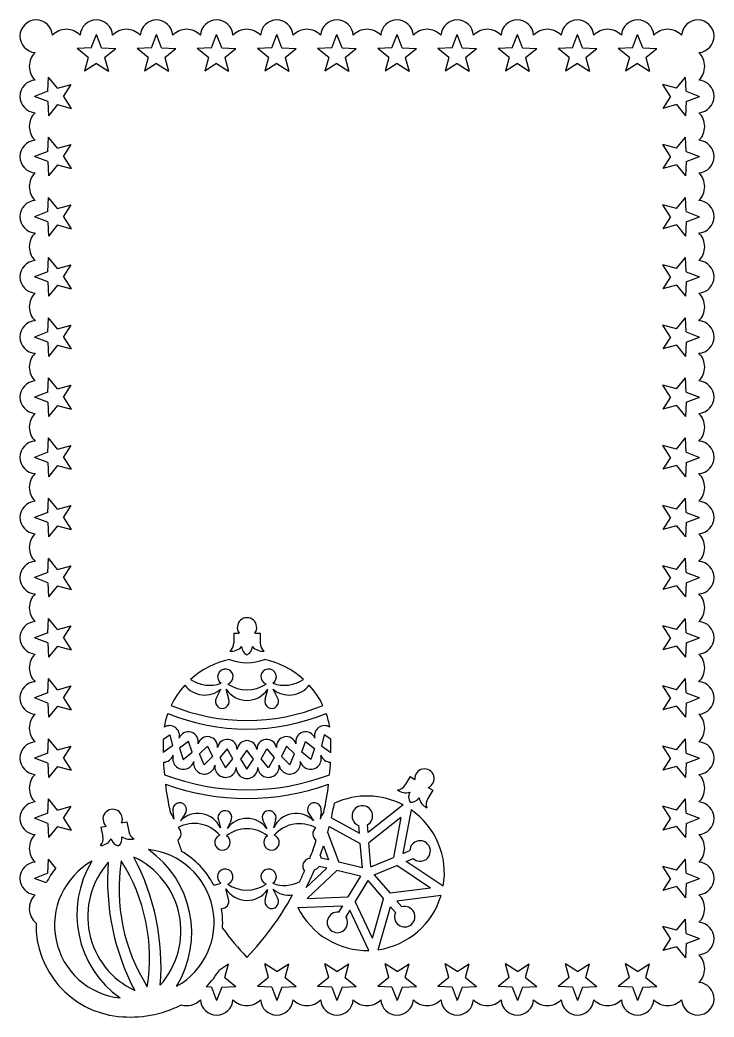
# Model space of a CAD drawing. Extents: x 360 to 782, y 324 to 556.
# Drawn here: x 620.5 to 782, y 323.5 to 555.6 of the extents above; entities that cross this region are included whole.
import ezdxf

# ---------------------------------------------------------------- set-up
doc = ezdxf.new("R2010")
doc.units = 0
doc.layers.get('0').update_dxf_attribs({"linetype": 'CONTINUOUS'})

msp = doc.modelspace()

# ---------------------------------------------------------------- linework, layer by layer
for p, q in [((637.065088, 549.134526), (638.250085, 552.237716)), ((639.435083, 549.134526), (638.250085, 552.237716)), ((651.065088, 549.134526), (652.250085, 552.237716)), ((653.435083, 549.134526), (652.250085, 552.237716)), ((665.065088, 549.134526), (666.250085, 552.237716)), ((667.435083, 549.134526), (666.250085, 552.237716)), ((679.065088, 549.134526), (680.250085, 552.237716)), ((681.435083, 549.134526), (680.250085, 552.237716)), ((693.065088, 549.134526), (694.250085, 552.237716)), ((695.435083, 549.134526), (694.250085, 552.237716)), ((707.065088, 549.134526), (708.250085, 552.237716)), ((709.435083, 549.134526), (708.250085, 552.237716)), ((721.065088, 549.134526), (722.250085, 552.237716)), ((723.435083, 549.134526), (722.250085, 552.237716)), ((735.065088, 549.134526), (736.250085, 552.237716)), ((737.435083, 549.134526), (736.250085, 552.237716)), ((749.065088, 549.134526), (750.250085, 552.237716)), ((751.435083, 549.134526), (750.250085, 552.237716)), ((763.065088, 549.134526), (764.250085, 552.237716)), ((765.435083, 549.134526), (764.250085, 552.237716)), ((637.065088, 549.134526), (633.747594, 548.966465)), ((636.332719, 546.880527), (633.747594, 548.966465)), ((639.435083, 549.134526), (642.752576, 548.966465)), ((640.167451, 546.880527), (642.752576, 548.966465)), ((651.065088, 549.134526), (647.747594, 548.966465)), ((650.332719, 546.880527), (647.747594, 548.966465)), ((653.435083, 549.134526), (656.752576, 548.966465)), ((654.167451, 546.880527), (656.752576, 548.966465)), ((665.065088, 549.134526), (661.747594, 548.966465)), ((664.332719, 546.880527), (661.747594, 548.966465)), ((667.435083, 549.134526), (670.752576, 548.966465)), ((668.167451, 546.880527), (670.752576, 548.966465)), ((679.065088, 549.134526), (675.747594, 548.966465)), ((678.332719, 546.880527), (675.747594, 548.966465)), ((681.435083, 549.134526), (684.752576, 548.966465)), ((682.167451, 546.880527), (684.752576, 548.966465)), ((693.065088, 549.134526), (689.747594, 548.966465)), ((692.332719, 546.880527), (689.747594, 548.966465)), ((695.435083, 549.134526), (698.752576, 548.966465)), ((696.167451, 546.880527), (698.752576, 548.966465)), ((707.065088, 549.134526), (703.747594, 548.966465)), ((706.332719, 546.880527), (703.747594, 548.966465)), ((709.435083, 549.134526), (712.752576, 548.966465)), ((710.167451, 546.880527), (712.752576, 548.966465)), ((721.065088, 549.134526), (717.747594, 548.966465)), ((720.332719, 546.880527), (717.747594, 548.966465)), ((723.435083, 549.134526), (726.752576, 548.966465)), ((724.167451, 546.880527), (726.752576, 548.966465)), ((735.065088, 549.134526), (731.747594, 548.966465)), ((734.332719, 546.880527), (731.747594, 548.966465)), ((737.435083, 549.134526), (740.752576, 548.966465)), ((738.167451, 546.880527), (740.752576, 548.966465)), ((749.065088, 549.134526), (745.747594, 548.966465)), ((748.332719, 546.880527), (745.747594, 548.966465)), ((751.435083, 549.134526), (754.752576, 548.966465)), ((752.167451, 546.880527), (754.752576, 548.966465)), ((763.065088, 549.134526), (759.747594, 548.966465)), ((762.332719, 546.880527), (759.747594, 548.966465)), ((765.435083, 549.134526), (768.752576, 548.966465)), ((766.167451, 546.880527), (768.752576, 548.966465)), ((636.332719, 546.880527), (635.467393, 543.673469)), ((638.250085, 545.487479), (635.467393, 543.673469)), ((638.250085, 545.487479), (641.032778, 543.673469)), ((640.167451, 546.880527), (641.032778, 543.673469)), ((650.332719, 546.880527), (649.467393, 543.673469)), ((652.250085, 545.487479), (649.467393, 543.673469)), ((652.250085, 545.487479), (655.032778, 543.673469)), ((654.167451, 546.880527), (655.032778, 543.673469)), ((664.332719, 546.880527), (663.467393, 543.673469)), ((666.250085, 545.487479), (663.467393, 543.673469)), ((666.250085, 545.487479), (669.032778, 543.673469)), ((668.167451, 546.880527), (669.032778, 543.673469)), ((678.332719, 546.880527), (677.467393, 543.673469)), ((680.250085, 545.487479), (677.467393, 543.673469)), ((680.250085, 545.487479), (683.032778, 543.673469)), ((682.167451, 546.880527), (683.032778, 543.673469)), ((692.332719, 546.880527), (691.467393, 543.673469)), ((694.250085, 545.487479), (691.467393, 543.673469)), ((694.250085, 545.487479), (697.032778, 543.673469)), ((696.167451, 546.880527), (697.032778, 543.673469)), ((706.332719, 546.880527), (705.467393, 543.673469)), ((708.250085, 545.487479), (705.467393, 543.673469)), ((708.250085, 545.487479), (711.032778, 543.673469)), ((710.167451, 546.880527), (711.032778, 543.673469)), ((720.332719, 546.880527), (719.467393, 543.673469)), ((722.250085, 545.487479), (719.467393, 543.673469)), ((722.250085, 545.487479), (725.032778, 543.673469)), ((724.167451, 546.880527), (725.032778, 543.673469)), ((734.332719, 546.880527), (733.467393, 543.673469)), ((736.250085, 545.487479), (733.467393, 543.673469)), ((736.250085, 545.487479), (739.032778, 543.673469)), ((738.167451, 546.880527), (739.032778, 543.673469)), ((748.332719, 546.880527), (747.467393, 543.673469)), ((750.250085, 545.487479), (747.467393, 543.673469)), ((750.250085, 545.487479), (753.032778, 543.673469)), ((752.167451, 546.880527), (753.032778, 543.673469)), ((762.332719, 546.880527), (761.467393, 543.673469)), ((764.250085, 545.487479), (761.467393, 543.673469)), ((764.250085, 545.487479), (767.032778, 543.673469)), ((766.167451, 546.880527), (767.032778, 543.673469)), ((626.927658, 538.997095), (627.095718, 542.314589)), ((629.181656, 539.729464), (627.095718, 542.314589)), ((773.318514, 539.729464), (775.404452, 542.314589)), ((775.572513, 538.997095), (775.404452, 542.314589)), ((626.927658, 538.997095), (623.824467, 537.812098)), ((629.181656, 539.729464), (632.388714, 540.59479)), ((630.574704, 537.812098), (632.388714, 540.59479)), ((773.318514, 539.729464), (770.111457, 540.59479)), ((771.925466, 537.812098), (770.111457, 540.59479)), ((775.572513, 538.997095), (778.675703, 537.812098)), ((626.927658, 536.627101), (623.824467, 537.812098)), ((626.927658, 536.627101), (627.095718, 533.309607)), ((630.574704, 537.812098), (632.388714, 535.029406)), ((771.925466, 537.812098), (770.111457, 535.029406)), ((775.572513, 536.627101), (775.404452, 533.309607)), ((775.572513, 536.627101), (778.675703, 537.812098)), ((629.181656, 535.894732), (627.095718, 533.309607)), ((629.181656, 535.894732), (632.388714, 535.029406)), ((773.318514, 535.894732), (770.111457, 535.029406)), ((773.318514, 535.894732), (775.404452, 533.309607)), ((626.927658, 524.997095), (627.095718, 528.314589)), ((629.181656, 525.729464), (627.095718, 528.314589)), ((773.318514, 525.729464), (775.404452, 528.314589)), ((775.572513, 524.997095), (775.404452, 528.314589)), ((626.927658, 524.997095), (623.824467, 523.812098)), ((629.181656, 525.729464), (632.388714, 526.59479)), ((630.574704, 523.812098), (632.388714, 526.59479)), ((773.318514, 525.729464), (770.111457, 526.59479)), ((771.925466, 523.812098), (770.111457, 526.59479)), ((775.572513, 524.997095), (778.675703, 523.812098)), ((626.927658, 522.627101), (623.824467, 523.812098)), ((626.927658, 522.627101), (627.095718, 519.309607)), ((630.574704, 523.812098), (632.388714, 521.029406)), ((771.925466, 523.812098), (770.111457, 521.029406)), ((775.572513, 522.627101), (775.404452, 519.309607)), ((775.572513, 522.627101), (778.675703, 523.812098)), ((629.181656, 521.894732), (627.095718, 519.309607)), ((629.181656, 521.894732), (632.388714, 521.029406)), ((773.318514, 521.894732), (770.111457, 521.029406)), ((773.318514, 521.894732), (775.404452, 519.309607)), ((626.927658, 510.997095), (627.095718, 514.314589)), ((629.181656, 511.729464), (627.095718, 514.314589)), ((773.318514, 511.729464), (775.404452, 514.314589)), ((775.572513, 510.997095), (775.404452, 514.314589)), ((626.927658, 510.997095), (623.824467, 509.812098)), ((629.181656, 511.729464), (632.388714, 512.59479)), ((630.574704, 509.812098), (632.388714, 512.59479)), ((771.925466, 509.812098), (770.111457, 512.59479)), ((773.318514, 511.729464), (770.111457, 512.59479)), ((775.572513, 510.997095), (778.675703, 509.812098)), ((626.927658, 508.627101), (623.824467, 509.812098)), ((626.927658, 508.627101), (627.095718, 505.309607)), ((630.574704, 509.812098), (632.388714, 507.029406)), ((771.925466, 509.812098), (770.111457, 507.029406)), ((775.572513, 508.627101), (775.404452, 505.309607)), ((775.572513, 508.627101), (778.675703, 509.812098)), ((629.181656, 507.894732), (627.095718, 505.309607)), ((629.181656, 507.894732), (632.388714, 507.029406)), ((773.318514, 507.894732), (770.111457, 507.029406)), ((773.318514, 507.894732), (775.404452, 505.309607)), ((626.927658, 496.997095), (627.095718, 500.314589)), ((629.181656, 497.729464), (627.095718, 500.314589)), ((773.318514, 497.729464), (775.404452, 500.314589)), ((775.572513, 496.997095), (775.404452, 500.314589)), ((626.927658, 496.997095), (623.824467, 495.812098)), ((629.181656, 497.729464), (632.388714, 498.59479)), ((630.574704, 495.812098), (632.388714, 498.59479)), ((773.318514, 497.729464), (770.111457, 498.59479)), ((771.925466, 495.812098), (770.111457, 498.59479)), ((775.572513, 496.997095), (778.675703, 495.812098)), ((626.927658, 494.627101), (623.824467, 495.812098)), ((626.927658, 494.627101), (627.095718, 491.309607)), ((630.574704, 495.812098), (632.388714, 493.029406)), ((771.925466, 495.812098), (770.111457, 493.029406)), ((775.572513, 494.627101), (775.404452, 491.309607)), ((775.572513, 494.627101), (778.675703, 495.812098)), ((629.181656, 493.894732), (627.095718, 491.309607)), ((629.181656, 493.894732), (632.388714, 493.029406)), ((773.318514, 493.894732), (770.111457, 493.029406)), ((773.318514, 493.894732), (775.404452, 491.309607)), ((626.927658, 482.997095), (627.095718, 486.314589)), ((629.181656, 483.729464), (627.095718, 486.314589)), ((773.318514, 483.729464), (775.404452, 486.314589)), ((775.572513, 482.997095), (775.404452, 486.314589)), ((626.927658, 482.997095), (623.824467, 481.812098)), ((629.181656, 483.729464), (632.388714, 484.59479)), ((630.574704, 481.812098), (632.388714, 484.59479)), ((773.318514, 483.729464), (770.111457, 484.59479)), ((771.925466, 481.812098), (770.111457, 484.59479)), ((775.572513, 482.997095), (778.675703, 481.812098)), ((626.927658, 480.627101), (623.824467, 481.812098)), ((626.927658, 480.627101), (627.095718, 477.309607)), ((630.574704, 481.812098), (632.388714, 479.029406)), ((771.925466, 481.812098), (770.111457, 479.029406)), ((775.572513, 480.627101), (775.404452, 477.309607)), ((775.572513, 480.627101), (778.675703, 481.812098)), ((629.181656, 479.894732), (627.095718, 477.309607)), ((629.181656, 479.894732), (632.388714, 479.029406)), ((773.318514, 479.894732), (770.111457, 479.029406)), ((773.318514, 479.894732), (775.404452, 477.309607)), ((626.927658, 468.997095), (627.095718, 472.314589)), ((629.181656, 469.729464), (627.095718, 472.314589)), ((773.318514, 469.729464), (775.404452, 472.314589)), ((775.572513, 468.997095), (775.404452, 472.314589)), ((626.927658, 468.997095), (623.824467, 467.812098)), ((629.181656, 469.729464), (632.388714, 470.59479)), ((630.574704, 467.812098), (632.388714, 470.59479)), ((773.318514, 469.729464), (770.111457, 470.59479)), ((771.925466, 467.812098), (770.111457, 470.59479)), ((775.572513, 468.997095), (778.675703, 467.812098)), ((626.927658, 466.627101), (623.824467, 467.812098)), ((626.927658, 466.627101), (627.095718, 463.309607)), ((630.574704, 467.812098), (632.388714, 465.029406)), ((771.925466, 467.812098), (770.111457, 465.029406)), ((775.572513, 466.627101), (775.404452, 463.309607)), ((775.572513, 466.627101), (778.675703, 467.812098)), ((629.181656, 465.894732), (627.095718, 463.309607)), ((629.181656, 465.894732), (632.388714, 465.029406)), ((773.318514, 465.894732), (770.111457, 465.029406)), ((773.318514, 465.894732), (775.404452, 463.309607)), ((626.927658, 454.997095), (627.095718, 458.314589)), ((629.181656, 455.729464), (627.095718, 458.314589)), ((773.318514, 455.729464), (775.404452, 458.314589)), ((775.572513, 454.997095), (775.404452, 458.314589)), ((626.927658, 454.997095), (623.824467, 453.812098)), ((629.181656, 455.729464), (632.388714, 456.59479)), ((630.574704, 453.812098), (632.388714, 456.59479)), ((771.925466, 453.812098), (770.111457, 456.59479)), ((773.318514, 455.729464), (770.111457, 456.59479)), ((775.572513, 454.997095), (778.675703, 453.812098)), ((626.927658, 452.627101), (623.824467, 453.812098)), ((626.927658, 452.627101), (627.095718, 449.309607)), ((630.574704, 453.812098), (632.388714, 451.029406)), ((771.925466, 453.812098), (770.111457, 451.029406)), ((775.572513, 452.627101), (775.404452, 449.309607)), ((775.572513, 452.627101), (778.675703, 453.812098)), ((629.181656, 451.894732), (627.095718, 449.309607)), ((629.181656, 451.894732), (632.388714, 451.029406)), ((773.318514, 451.894732), (770.111457, 451.029406)), ((773.318514, 451.894732), (775.404452, 449.309607)), ((626.927658, 440.997095), (627.095718, 444.314589)), ((629.181656, 441.729464), (627.095718, 444.314589)), ((773.318514, 441.729464), (775.404452, 444.314589)), ((775.572513, 440.997095), (775.404452, 444.314589)), ((626.927658, 440.997095), (623.824467, 439.812098)), ((629.181656, 441.729464), (632.388714, 442.59479)), ((630.574704, 439.812098), (632.388714, 442.59479)), ((773.318514, 441.729464), (770.111457, 442.59479)), ((771.925466, 439.812098), (770.111457, 442.59479)), ((775.572513, 440.997095), (778.675703, 439.812098)), ((626.927658, 438.627101), (623.824467, 439.812098)), ((626.927658, 438.627101), (627.095718, 435.309607)), ((630.574704, 439.812098), (632.388714, 437.029406)), ((771.925466, 439.812098), (770.111457, 437.029406)), ((775.572513, 438.627101), (775.404452, 435.309607)), ((775.572513, 438.627101), (778.675703, 439.812098)), ((629.181656, 437.894732), (627.095718, 435.309607)), ((629.181656, 437.894732), (632.388714, 437.029406)), ((773.318514, 437.894732), (770.111457, 437.029406)), ((773.318514, 437.894732), (775.404452, 435.309607)), ((626.927658, 426.997095), (627.095718, 430.314589)), ((629.181656, 427.729464), (627.095718, 430.314589)), ((773.318514, 427.729464), (775.404452, 430.314589)), ((775.572513, 426.997095), (775.404452, 430.314589)), ((629.181656, 427.729464), (632.388714, 428.59479)), ((630.574704, 425.812098), (632.388714, 428.59479)), ((771.925466, 425.812098), (770.111457, 428.59479)), ((773.318514, 427.729464), (770.111457, 428.59479)), ((626.927658, 426.997095), (623.824467, 425.812098)), ((626.927658, 424.627101), (623.824467, 425.812098)), ((630.574704, 425.812098), (632.388714, 423.029406)), ((771.925466, 425.812098), (770.111457, 423.029406)), ((775.572513, 426.997095), (778.675703, 425.812098)), ((775.572513, 424.627101), (778.675703, 425.812098)), ((626.927658, 424.627101), (627.095718, 421.309607)), ((629.181656, 423.894732), (627.095718, 421.309607)), ((629.181656, 423.894732), (632.388714, 423.029406)), ((773.318514, 423.894732), (770.111457, 423.029406)), ((773.318514, 423.894732), (775.404452, 421.309607)), ((775.572513, 424.627101), (775.404452, 421.309607)), ((626.927658, 412.997095), (627.095718, 416.314589)), ((629.181656, 413.729464), (627.095718, 416.314589)), ((773.318514, 413.729464), (775.404452, 416.314589)), ((775.572513, 412.997095), (775.404452, 416.314589)), ((629.181656, 413.729464), (632.388714, 414.59479)), ((630.574704, 411.812098), (632.388714, 414.59479)), ((771.925466, 411.812098), (770.111457, 414.59479)), ((773.318514, 413.729464), (770.111457, 414.59479)), ((626.927658, 412.997095), (623.824467, 411.812098)), ((626.927658, 410.627101), (623.824467, 411.812098)), ((630.574704, 411.812098), (632.388714, 409.029406)), ((670.247777, 412.906428), (670.247777, 410.639259)), ((670.247777, 412.906428), (671.482454, 412.906428)), ((675.14425, 412.906428), (676.378927, 412.906428)), ((676.378927, 412.906428), (676.378927, 410.639259)), ((771.925466, 411.812098), (770.111457, 409.029406)), ((775.572513, 412.997095), (778.675703, 411.812098)), ((775.572513, 410.627101), (778.675703, 411.812098)), ((626.927658, 410.627101), (627.095718, 407.309607)), ((629.181656, 409.894732), (627.095718, 407.309607)), ((629.181656, 409.894732), (632.388714, 409.029406)), ((773.318514, 409.894732), (770.111457, 409.029406)), ((773.318514, 409.894732), (775.404452, 407.309607)), ((775.572513, 410.627101), (775.404452, 407.309607)), ((626.927658, 398.997095), (627.095718, 402.314589)), ((629.181656, 399.729464), (627.095718, 402.314589)), ((773.318514, 399.729464), (775.404452, 402.314589)), ((775.572513, 398.997095), (775.404452, 402.314589)), ((629.181656, 399.729464), (632.388714, 400.59479)), ((630.574704, 397.812098), (632.388714, 400.59479)), ((666.205763, 397.855213), (667.257002, 399.885273)), ((669.068903, 397.514401), (668.500907, 399.826809)), ((677.557801, 397.514401), (678.125797, 399.826809)), ((680.420941, 397.855213), (679.379118, 399.86709)), ((771.925466, 397.812098), (770.111457, 400.59479)), ((773.318514, 399.729464), (770.111457, 400.59479)), ((626.927658, 398.997095), (623.824467, 397.812098)), ((626.927658, 396.627101), (623.824467, 397.812098)), ((630.574704, 397.812098), (632.388714, 395.029406)), ((771.925466, 397.812098), (770.111457, 395.029406)), ((775.572513, 398.997095), (778.675703, 397.812098)), ((775.572513, 396.627101), (778.675703, 397.812098)), ((626.927658, 396.627101), (627.095718, 393.309607)), ((629.181656, 395.894732), (627.095718, 393.309607)), ((629.181656, 395.894732), (632.388714, 395.029406)), ((773.318514, 395.894732), (770.111457, 395.029406)), ((773.318514, 395.894732), (775.404452, 393.309607)), ((775.572513, 396.627101), (775.404452, 393.309607)), ((626.927658, 384.997095), (627.095718, 388.314589)), ((629.181656, 385.729464), (627.095718, 388.314589)), ((653.784156, 388.21633), (655.331139, 389.213836)), ((655.331139, 389.213836), (655.980477, 386.660514)), ((659.704234, 387.690315), (657.60894, 386.093182)), ((660.551601, 385.197), (659.704234, 387.690315)), ((686.073586, 385.18978), (686.922363, 387.682616)), ((686.922363, 387.682616), (689.016754, 386.084297)), ((691.29632, 389.203662), (690.645537, 386.650708)), ((692.842805, 388.205238), (691.29632, 389.203662)), ((773.318514, 385.729464), (775.404452, 388.314589)), ((775.572513, 384.997095), (775.404452, 388.314589)), ((629.181656, 385.729464), (632.388714, 386.59479)), ((630.574704, 383.812098), (632.388714, 386.59479)), ((655.980477, 386.660514), (653.778532, 385.154787)), ((657.60894, 386.093182), (658.425838, 383.457445)), ((662.245998, 384.782187), (664.149306, 386.602096)), ((664.149306, 386.602096), (665.269858, 384.217677)), ((668.730046, 385.938591), (666.978992, 383.970114)), ((670.038749, 383.653434), (668.730046, 385.938591)), ((673.312729, 385.672661), (671.777009, 383.556338)), ((674.848042, 383.55634), (673.312729, 385.672661)), ((676.585566, 383.651582), (677.895562, 385.935999)), ((677.895562, 385.935999), (679.645502, 383.966531)), ((682.476677, 386.596912), (681.354776, 384.213127)), ((684.378955, 384.775926), (682.476677, 386.596912)), ((689.016754, 386.084297), (688.198364, 383.449023)), ((690.645537, 386.650708), (692.847938, 385.14284)), ((771.925466, 383.812098), (770.111457, 386.59479)), ((773.318514, 385.729464), (770.111457, 386.59479)), ((626.927658, 384.997095), (623.824467, 383.812098)), ((626.927658, 382.627101), (623.824467, 383.812098)), ((630.574704, 383.812098), (632.388714, 381.029406)), ((658.425838, 383.457445), (660.551601, 385.197)), ((663.327782, 382.257377), (662.245998, 384.782187)), ((665.269858, 384.217677), (663.327782, 382.257377)), ((666.978992, 383.970114), (668.285035, 381.539336)), ((668.285035, 381.539336), (670.038749, 383.653434)), ((671.777009, 383.556338), (673.311483, 381.268521)), ((673.311483, 381.268521), (674.848042, 383.55634)), ((678.338084, 381.536492), (676.585566, 383.651582)), ((679.645502, 383.966531), (678.338084, 381.536492)), ((681.354776, 384.213127), (683.295742, 382.251729)), ((683.295742, 382.251729), (684.378955, 384.775926)), ((688.198364, 383.449023), (686.073586, 385.18978)), ((771.925466, 383.812098), (770.111457, 381.029406)), ((775.572513, 384.997095), (778.675703, 383.812098)), ((775.572513, 382.627101), (778.675703, 383.812098)), ((626.927658, 382.627101), (627.095718, 379.309607)), ((629.181656, 381.894732), (627.095718, 379.309607)), ((629.181656, 381.894732), (632.388714, 381.029406)), ((773.318514, 381.894732), (770.111457, 381.029406)), ((773.318514, 381.894732), (775.404452, 379.309607)), ((775.572513, 382.627101), (775.404452, 379.309607)), ((711.303873, 379.496701), (710.130102, 377.557032)), ((711.303873, 379.496701), (712.360197, 378.857477)), ((716.549359, 376.322448), (715.375588, 374.38278)), ((715.493035, 376.961672), (716.549359, 376.322448)), ((626.927658, 370.997095), (627.095718, 374.314589)), ((629.181656, 371.729464), (627.095718, 374.314589)), ((773.318514, 371.729464), (775.404452, 374.314589)), ((775.572513, 370.997095), (775.404452, 374.314589)), ((629.181656, 371.729464), (632.388714, 372.59479)), ((630.574704, 369.812098), (632.388714, 372.59479)), ((656.054643, 371.472719), (656.272718, 369.619273)), ((690.572061, 371.472719), (690.353986, 369.619273)), ((709.647838, 372.92605), (701.485442, 366.500345)), ((711.496841, 371.807145), (709.591164, 361.59525)), ((771.925466, 369.812098), (770.111457, 372.59479)), ((773.318514, 371.729464), (770.111457, 372.59479)), ((626.927658, 370.997095), (623.824467, 369.812098)), ((626.927658, 368.627101), (623.824467, 369.812098)), ((630.574704, 369.812098), (632.388714, 367.029406)), ((658.853827, 370.781131), (657.79768, 369.242504)), ((666.649606, 369.426612), (667.124848, 367.621906)), ((669.518017, 369.133454), (668.687524, 367.462198)), ((677.108687, 369.133454), (677.93918, 367.462198)), ((679.977098, 369.426612), (679.501856, 367.621906)), ((687.772877, 370.781131), (688.829025, 369.242504)), ((692.949811, 369.895128), (699.492515, 366.332287)), ((709.118326, 369.963824), (701.686725, 364.113425)), ((709.118326, 369.963824), (707.383268, 360.66622)), ((771.925466, 369.812098), (770.111457, 367.029406)), ((775.572513, 370.997095), (778.675703, 369.812098)), ((775.572513, 368.627101), (778.675703, 369.812098)), ((626.927658, 368.627101), (627.095718, 365.309607)), ((629.181656, 367.894732), (627.095718, 365.309607)), ((629.181656, 367.894732), (632.388714, 367.029406)), ((639.309479, 367.735191), (640.518656, 367.984827)), ((639.309479, 367.735191), (639.767871, 365.514846)), ((644.104825, 368.725196), (645.314002, 368.974832)), ((645.314002, 368.974832), (645.772394, 366.754488)), ((692.453145, 367.888277), (699.693798, 363.945367)), ((699.492515, 366.332287), (699.343443, 368.100069)), ((701.485442, 366.500345), (701.33637, 368.268127)), ((773.318514, 367.894732), (770.111457, 367.029406)), ((773.318514, 367.894732), (775.404452, 365.309607)), ((775.572513, 368.627101), (775.404452, 365.309607)), ((692.090709, 366.558251), (694.654983, 359.592877)), ((691.121592, 363.401598), (692.322687, 360.139045)), ((700.169734, 358.301455), (699.693798, 363.945367)), ((702.162661, 358.469513), (701.686725, 364.113425)), ((709.591164, 361.59525), (711.226359, 362.283301)), ((626.927658, 356.997095), (627.095718, 360.314589)), ((628.801016, 358.201196), (627.095718, 360.314589)), ((692.322687, 360.139045), (690.595361, 360.543544)), ((702.162661, 358.469513), (707.383268, 360.66622)), ((710.366845, 359.751798), (712.00204, 360.439849)), ((719.000373, 353.974549), (710.366845, 359.751798)), ((773.318514, 357.729464), (775.404452, 360.314589)), ((775.572513, 356.997095), (775.404452, 360.314589)), ((687.106353, 353.685484), (691.866672, 358.191726)), ((687.330281, 351.143481), (694.198967, 357.645559)), ((691.866672, 358.191726), (690.139345, 358.596225)), ((699.713719, 356.354136), (694.198967, 357.645559)), ((700.169734, 358.301455), (694.654983, 359.592877)), ((702.938342, 356.62606), (708.158949, 358.822767)), ((716.0195, 353.562767), (708.158949, 358.822767)), ((771.925466, 355.812098), (770.111457, 358.59479)), ((773.318514, 357.729464), (770.111457, 358.59479)), ((626.927658, 356.997095), (623.824467, 355.812098)), ((626.577588, 354.76078), (623.824467, 355.812098)), ((699.713719, 356.354136), (696.781351, 351.508367)), ((701.424813, 355.318686), (698.492445, 350.472916)), ((701.424813, 355.318686), (705.127262, 351.032413)), ((702.938342, 356.62606), (706.640791, 352.339788)), ((771.925466, 355.812098), (770.111457, 353.029406)), ((775.572513, 356.997095), (778.675703, 355.812098)), ((775.572513, 354.627101), (778.675703, 355.812098)), ((669.000614, 350.956996), (668.41202, 353.391349)), ((677.557801, 350.941475), (678.125797, 353.253883)), ((680.420941, 351.282286), (679.379118, 353.294164)), ((716.0195, 353.562767), (706.640791, 352.339788)), ((773.318514, 353.894732), (770.111457, 353.029406)), ((773.318514, 353.894732), (775.404452, 351.309607)), ((775.572513, 354.627101), (775.404452, 351.309607)), ((687.330281, 351.143481), (696.781351, 351.508367)), ((702.553748, 341.931155), (698.492445, 350.472916)), ((702.553748, 341.931155), (705.127262, 351.032413)), ((718.507604, 351.870282), (708.206629, 350.52704)), ((708.206629, 350.52704), (709.366307, 349.184497)), ((685.160744, 349.058229), (695.541196, 349.458997)), ((695.541196, 349.458997), (694.622722, 347.941209)), ((697.25229, 348.423547), (696.333816, 346.905758)), ((701.712966, 339.041821), (697.25229, 348.423547)), ((703.866516, 339.223425), (706.693099, 349.219665)), ((706.693099, 349.219665), (707.852778, 347.877122)), ((773.318514, 343.729464), (775.404452, 346.314589)), ((775.572513, 342.997095), (775.404452, 346.314589)), ((771.925466, 341.812098), (770.111457, 344.59479)), ((773.318514, 343.729464), (770.111457, 344.59479)), ((771.925466, 341.812098), (770.111457, 339.029406)), ((775.572513, 342.997095), (778.675703, 341.812098)), ((775.572513, 340.627101), (778.675703, 341.812098)), ((773.318514, 339.894732), (770.111457, 339.029406)), ((773.318514, 339.894732), (775.404452, 337.309607)), ((775.572513, 340.627101), (775.404452, 337.309607)), ((666.91801, 334.57213), (669.032778, 335.950727)), ((668.167451, 332.743669), (669.032778, 335.950727)), ((680.250085, 334.136717), (677.467393, 335.950727)), ((678.332719, 332.743669), (677.467393, 335.950727)), ((680.250085, 334.136717), (683.032778, 335.950727)), ((682.167451, 332.743669), (683.032778, 335.950727)), ((694.250085, 334.136717), (691.467393, 335.950727)), ((692.332719, 332.743669), (691.467393, 335.950727)), ((694.250085, 334.136717), (697.032778, 335.950727)), ((696.167451, 332.743669), (697.032778, 335.950727)), ((706.332719, 332.743669), (705.467393, 335.950727)), ((708.250085, 334.136717), (705.467393, 335.950727)), ((708.250085, 334.136717), (711.032778, 335.950727)), ((710.167451, 332.743669), (711.032778, 335.950727)), ((722.250085, 334.136717), (719.467393, 335.950727)), ((720.332719, 332.743669), (719.467393, 335.950727)), ((722.250085, 334.136717), (725.032778, 335.950727)), ((724.167451, 332.743669), (725.032778, 335.950727)), ((736.250085, 334.136717), (733.467393, 335.950727)), ((734.332719, 332.743669), (733.467393, 335.950727)), ((736.250085, 334.136717), (739.032778, 335.950727)), ((738.167451, 332.743669), (739.032778, 335.950727)), ((748.332719, 332.743669), (747.467393, 335.950727)), ((750.250085, 334.136717), (747.467393, 335.950727)), ((750.250085, 334.136717), (753.032778, 335.950727)), ((752.167451, 332.743669), (753.032778, 335.950727)), ((764.250085, 334.136717), (761.467393, 335.950727)), ((762.332719, 332.743669), (761.467393, 335.950727)), ((764.250085, 334.136717), (767.032778, 335.950727)), ((766.167451, 332.743669), (767.032778, 335.950727)), ((668.167451, 332.743669), (670.752576, 330.657731)), ((678.332719, 332.743669), (675.747594, 330.657731)), ((682.167451, 332.743669), (684.752576, 330.657731)), ((692.332719, 332.743669), (689.747594, 330.657731)), ((696.167451, 332.743669), (698.752576, 330.657731)), ((706.332719, 332.743669), (703.747594, 330.657731)), ((710.167451, 332.743669), (712.752576, 330.657731)), ((720.332719, 332.743669), (717.747594, 330.657731)), ((724.167451, 332.743669), (726.752576, 330.657731)), ((734.332719, 332.743669), (731.747594, 330.657731)), ((738.167451, 332.743669), (740.752576, 330.657731)), ((748.332719, 332.743669), (745.747594, 330.657731)), ((752.167451, 332.743669), (754.752576, 330.657731)), ((762.332719, 332.743669), (759.747594, 330.657731)), ((766.167451, 332.743669), (768.752576, 330.657731)), ((665.065088, 330.48967), (663.794008, 330.554062)), ((665.065088, 330.48967), (666.250085, 327.38648)), ((667.435083, 330.48967), (666.250085, 327.38648)), ((667.435083, 330.48967), (670.752576, 330.657731)), ((679.065088, 330.48967), (675.747594, 330.657731)), ((679.065088, 330.48967), (680.250085, 327.38648)), ((681.435083, 330.48967), (680.250085, 327.38648)), ((681.435083, 330.48967), (684.752576, 330.657731)), ((693.065088, 330.48967), (689.747594, 330.657731)), ((693.065088, 330.48967), (694.250085, 327.38648)), ((695.435083, 330.48967), (694.250085, 327.38648)), ((695.435083, 330.48967), (698.752576, 330.657731)), ((707.065088, 330.48967), (703.747594, 330.657731)), ((707.065088, 330.48967), (708.250085, 327.38648)), ((709.435083, 330.48967), (708.250085, 327.38648)), ((709.435083, 330.48967), (712.752576, 330.657731)), ((721.065088, 330.48967), (717.747594, 330.657731)), ((721.065088, 330.48967), (722.250085, 327.38648)), ((723.435083, 330.48967), (722.250085, 327.38648)), ((723.435083, 330.48967), (726.752576, 330.657731)), ((735.065088, 330.48967), (731.747594, 330.657731)), ((735.065088, 330.48967), (736.250085, 327.38648)), ((737.435083, 330.48967), (736.250085, 327.38648)), ((737.435083, 330.48967), (740.752576, 330.657731)), ((749.065088, 330.48967), (745.747594, 330.657731)), ((749.065088, 330.48967), (750.250085, 327.38648)), ((751.435083, 330.48967), (750.250085, 327.38648)), ((751.435083, 330.48967), (754.752576, 330.657731)), ((763.065088, 330.48967), (759.747594, 330.657731)), ((763.065088, 330.48967), (764.250085, 327.38648)), ((765.435083, 330.48967), (764.250085, 327.38648)), ((765.435083, 330.48967), (768.752576, 330.657731))]:
    msp.add_line(p, q)
for centre, radius, start, end in [((624.250085, 551.812098), 3.797269, 3.819458, 266.180542), ((638.250085, 551.812098), 3.797269, 3.819458, 176.180542), ((652.250085, 551.812098), 3.797269, 3.819458, 176.180542), ((666.250085, 551.812098), 3.797269, 3.819458, 176.180542), ((680.250085, 551.812098), 3.797269, 3.819458, 176.180542), ((694.250085, 551.812098), 3.797269, 3.819458, 176.180542), ((708.250085, 551.812098), 3.797269, 3.819458, 176.180542), ((722.250085, 551.812098), 3.797269, 3.819458, 176.180542), ((736.250085, 551.812098), 3.797269, 3.819458, 176.180542), ((750.250085, 551.812098), 3.797269, 3.819458, 176.180542), ((764.250085, 551.812098), 3.797269, 3.819458, 176.180542), ((778.250085, 551.812098), 3.797269, 273.819458, 176.180542), ((631.250085, 548.966465), 4.462374, 43.977774, 136.022226), ((645.250085, 548.966465), 4.462374, 43.977774, 136.022226), ((659.250085, 548.966465), 4.462374, 43.977774, 136.022226), ((673.250085, 548.966465), 4.462374, 43.977774, 136.022226), ((687.250085, 548.966465), 4.462374, 43.977774, 136.022226), ((701.250085, 548.966465), 4.462374, 43.977774, 136.022226), ((715.250085, 548.966465), 4.462374, 43.977774, 136.022226), ((729.250085, 548.966465), 4.462374, 43.977774, 136.022226), ((743.250085, 548.966465), 4.462374, 43.977774, 136.022226), ((757.250085, 548.966465), 4.462374, 43.977774, 136.022226), ((771.250085, 548.966465), 4.462374, 43.977774, 136.022226), ((627.095718, 544.812098), 4.462374, 133.977774, 226.022226), ((775.404452, 544.812098), 4.462374, 313.977774, 46.022226), ((624.250085, 537.812098), 3.797269, 93.819458, 266.180542), ((778.250085, 537.812098), 3.797269, 273.819458, 86.180542), ((627.095718, 530.812098), 4.462374, 133.977774, 226.022226), ((775.404452, 530.812098), 4.462374, 313.977774, 46.022226), ((624.250085, 523.812098), 3.797269, 93.819458, 266.180542), ((778.250085, 523.812098), 3.797269, 273.819458, 86.180542), ((627.095718, 516.812098), 4.462374, 133.977774, 226.022226), ((775.404452, 516.812098), 4.462374, 313.977774, 46.022226), ((624.250085, 509.812098), 3.797269, 93.819458, 266.180542), ((778.250085, 509.812098), 3.797269, 273.819458, 86.180542), ((627.095718, 502.812098), 4.462374, 133.977774, 226.022226), ((775.404452, 502.812098), 4.462374, 313.977774, 46.022226), ((624.250085, 495.812098), 3.797269, 93.819458, 266.180542), ((778.250085, 495.812098), 3.797269, 273.819458, 86.180542), ((627.095718, 488.812098), 4.462374, 133.977774, 226.022226), ((775.404452, 488.812098), 4.462374, 313.977774, 46.022226), ((624.250085, 481.812098), 3.797269, 93.819458, 266.180542), ((778.250085, 481.812098), 3.797269, 273.819458, 86.180542), ((627.095718, 474.812098), 4.462374, 133.977774, 226.022226), ((775.404452, 474.812098), 4.462374, 313.977774, 46.022226), ((624.250085, 467.812098), 3.797269, 93.819458, 266.180542), ((778.250085, 467.812098), 3.797269, 273.819458, 86.180542), ((627.095718, 460.812098), 4.462374, 133.977774, 226.022226), ((775.404452, 460.812098), 4.462374, 313.977774, 46.022226), ((624.250085, 453.812098), 3.797269, 93.819458, 266.180542), ((778.250085, 453.812098), 3.797269, 273.819458, 86.180542), ((627.095718, 446.812098), 4.462374, 133.977774, 226.022226), ((775.404452, 446.812098), 4.462374, 313.977774, 46.022226), ((624.250085, 439.812098), 3.797269, 93.819458, 266.180542), ((778.250085, 439.812098), 3.797269, 273.819458, 86.180542), ((627.095718, 432.812098), 4.462374, 133.977774, 226.022226), ((775.404452, 432.812098), 4.462374, 313.977774, 46.022226), ((624.250085, 425.812098), 3.797269, 93.819458, 266.180542), ((778.250085, 425.812098), 3.797269, 273.819458, 86.180542), ((627.095718, 418.812098), 4.462374, 133.977774, 226.022226), ((775.404452, 418.812098), 4.462374, 313.977774, 46.022226), ((624.250085, 411.812098), 3.797269, 93.819458, 266.180542), ((673.313352, 414.233121), 2.26104, 324.07241, 215.92759), ((778.250085, 411.812098), 3.797269, 273.819458, 86.180542), ((667.78549, 410.639259), 2.462287, 308.411705, 0), ((669.595346, 412.070744), 3.372496, 265.237265, 316.534383), ((674.269327, 409.848156), 2.228397, 182.505519, 244.596097), ((672.357377, 409.848156), 2.228397, 295.403903, 357.494481), ((677.031359, 412.070744), 3.372496, 223.465617, 274.762735), ((678.841214, 410.639259), 2.462287, 180, 231.588295), ((627.095718, 404.812098), 4.462374, 133.977774, 226.022226), ((673.313352, 387.592796), 19.591971, 101.993533, 132.130154), ((673.313352, 417.524291), 11.511189, 249.28765, 290.71235), ((673.313352, 387.592796), 19.591971, 47.889772, 78.006467), ((775.404452, 404.812098), 4.462374, 313.977774, 46.022226), ((668.283616, 402.754833), 1.801669, 288.787032, 236.980303), ((678.343088, 402.754833), 1.801669, 302.858421, 250.770325), ((624.250085, 397.812098), 3.797269, 93.819458, 266.180542), ((664.58923, 408.607221), 7.846837, 235.729967, 290.224184), ((682.025721, 408.607221), 7.846837, 249.834141, 304.329244), ((778.250085, 397.812098), 3.797269, 273.819458, 86.180542), ((673.313352, 387.592796), 19.591971, 137.607962, 154.376966), ((663.477413, 404.264056), 5.784378, 216.767588, 310.79943), ((673.313352, 403.036078), 5.784378, 213.698082, 326.301918), ((673.303472, 407.519282), 7.846837, 235.54315, 304.515314), ((683.137538, 404.264056), 5.784378, 229.476985, 323.319942), ((673.313352, 387.592796), 19.591971, 25.623034, 42.42009), ((667.554289, 396.987161), 1.603757, 147.230446, 19.193127), ((679.072415, 396.987161), 1.603757, 160.806873, 32.769554), ((673.313352, 438.733946), 46.180888, 247.509922, 292.490078), ((627.095718, 390.812098), 4.462374, 133.977774, 226.022226), ((673.313352, 387.592796), 19.591971, 160.228449, 170.002319), ((673.313352, 438.733946), 48.180888, 247.50132, 292.49868), ((673.313352, 387.592796), 19.591971, 9.997681, 19.771551), ((775.404452, 390.812098), 4.462374, 313.977774, 46.022226), ((655.291243, 389.068176), 2.308281, 343.75492, 123.45024), ((659.664181, 387.600069), 2.308281, 348.998141, 159.128645), ((686.962523, 387.600069), 2.308281, 20.871355, 191.001859), ((691.335462, 389.068176), 2.308281, 56.54976, 196.24508), ((624.250085, 383.812098), 3.797269, 93.819458, 266.180542), ((725.293153, 386.554179), 71.528311, 178.66846, 181.121016), ((664.143424, 386.504509), 2.308281, 354.246827, 163.514006), ((668.70792, 385.842938), 2.308281, 358.5734, 169.259314), ((673.313352, 385.566449), 2.308281, 5.44469, 174.55531), ((677.918784, 385.842938), 2.308281, 10.740686, 181.4266), ((682.48328, 386.504509), 2.308281, 16.485994, 185.753173), ((621.333552, 386.554179), 71.528311, 358.869413, 1.322653), ((778.250085, 383.812098), 3.797269, 273.819458, 86.180542), ((653.793838, 385.359803), 2.5, 271.522573, 339.36206), ((658.51286, 383.711713), 2.5, 162.135046, 344.87748), ((663.384238, 382.602918), 2.5, 169.476785, 349.556274), ((683.242466, 382.602918), 2.5, 190.443726, 10.523215), ((688.113844, 383.711713), 2.5, 195.12252, 17.864954), ((692.832866, 385.359803), 2.5, 200.63794, 268.477427), ((725.293153, 386.554179), 71.528311, 182.959887, 185.302755), ((668.3218, 381.826227), 2.5, 172.564693, 355.529809), ((673.313352, 381.566449), 2.5, 178.511815, 1.373974), ((678.304904, 381.826227), 2.5, 184.470191, 7.435307), ((621.333552, 386.554179), 71.528311, 354.697245, 357.040113), ((714.613479, 379.044623), 2.26104, 292.892609, 184.747789), ((627.095718, 376.812098), 4.462374, 133.977774, 226.022226), ((673.313352, 430.89017), 54.459326, 249.308563, 290.691437), ((775.404452, 376.812098), 4.462374, 313.977774, 46.022226), ((673.313352, 430.89017), 56.459326, 250.333142, 289.666858), ((725.293153, 386.554179), 71.528311, 187.090956, 192.276172), ((621.333552, 386.554179), 71.528311, 347.723828, 352.909044), ((710.313032, 379.119515), 3.372496, 234.057464, 285.354582), ((708.0235, 378.831821), 2.462287, 277.231904, 328.820199), ((701.281854, 357.01397), 17.977319, 62.266263, 115.098632), ((713.161152, 374.798147), 2.228397, 151.325718, 213.416296), ((711.525389, 375.788012), 2.228397, 264.224101, 326.31468), ((716.67489, 375.269702), 3.372496, 192.285816, 243.582934), ((717.48219, 373.107991), 2.462287, 148.820199, 200.408493), ((624.250085, 369.812098), 3.797269, 93.819458, 266.180542), ((642.043499, 369.654304), 2.26104, 335.73731, 227.59249), ((650.74655, 367.910327), 5.784378, 17.184029, 36.43267), ((657.622751, 371.808987), 1.603757, 320.140638, 192.103318), ((668.155244, 369.978964), 1.603757, 328.183173, 200.145854), ((678.471461, 369.978964), 1.603757, 339.854146, 211.816827), ((689.003954, 371.808987), 1.603757, 347.896682, 219.859362), ((695.880154, 367.910327), 5.784378, 143.56733, 162.815971), ((621.333552, 386.554179), 73.528311, 346.90499, 349.610252), ((700.157801, 370.343604), 2.386761, 299.590271, 250.050127), ((701.281854, 357.01397), 17.977319, 350.266263, 55.374135), ((778.250085, 369.812098), 3.797269, 273.819458, 86.180542), ((661.892129, 365.156611), 5.784378, 25.226565, 135.059927), ((673.313352, 363.989339), 5.784378, 36.897538, 143.102462), ((684.734576, 365.156611), 5.784378, 44.940073, 154.773435), ((648.183827, 367.252331), 2.462287, 191.6649, 243.253195), ((656.174185, 366.237584), 1.801669, 303.679804, 51.156999), ((661.045531, 360.743377), 7.846837, 40.887534, 118.476514), ((673.303472, 359.506135), 7.846837, 52.479441, 127.440401), ((685.548333, 360.698933), 7.846837, 61.315635, 138.698033), ((690.439579, 366.175432), 1.801669, 128.63515, 236.112345), ((621.333552, 386.554179), 73.528311, 344.219742, 345.293951), ((627.095718, 362.812098), 4.462374, 133.977774, 226.022226), ((637.356438, 365.017003), 2.462287, 320.076605, 11.6649), ((638.839487, 366.784853), 3.372496, 276.902165, 328.199283), ((643.866315, 365.553188), 2.228397, 194.170419, 256.260997), ((641.993853, 365.166616), 2.228397, 307.068803, 9.159381), ((646.121923, 368.288321), 3.372496, 235.130517, 286.427635), ((725.353685, 386.365503), 71.528311, 197.599302, 199.828989), ((667.606433, 364.191325), 1.801669, 110.424222, 59.046836), ((679.020271, 364.191325), 1.801669, 121.363737, 69.424104), ((621.333552, 386.554179), 71.528311, 338.59577, 342.192847), ((713.611738, 362.202092), 2.386761, 227.590271, 178.050127), ((775.404452, 362.812098), 4.462374, 313.977774, 46.022226), ((636.746592, 343.127084), 23.698526, 328.39828, 54.931456), ((648.61674, 345.577683), 17.03553, 299.212346, 84.117389), ((648.61674, 345.577683), 19.03553, 27.203338, 60.236631), ((621.333552, 386.554179), 73.528311, 339.832832, 341.646442), ((645.542562, 344.943017), 17.03553, 119.212346, 264.117389), ((657.41271, 347.393617), 23.698526, 148.39828, 234.931456), ((685.939349, 353.28296), 42.407932, 170.999091, 212.330644), ((608.219953, 337.23774), 42.407932, 350.999091, 32.330644), ((598.767033, 335.286179), 54.540871, 355.454838, 27.874898), ((638.906321, 343.572961), 19.01258, 318.45673, 64.873006), ((688.082035, 358.655129), 1.801669, 94.889385, 219.743414), ((688.257267, 360.064016), 2.386761, 11.590271, 28.545136), ((624.250085, 355.812098), 3.797269, 93.819458, 266.180542), ((645.542562, 344.943017), 21.35553, 141.623144, 152.630361), ((655.25298, 346.94774), 19.01258, 138.45673, 244.873006), ((695.392269, 355.234522), 54.540871, 175.454838, 207.874898), ((668.234343, 356.200243), 1.801669, 289.29613167, 236.933728), ((678.343088, 356.181907), 1.801669, 302.858421, 250.770325), ((621.333552, 386.554179), 71.528311, 333.836521, 336.037029), ((621.333552, 386.554179), 73.528311, 333.447289, 336.977249), ((688.257267, 360.064016), 2.386761, 288.264945, 322.050127), ((778.250085, 355.812098), 3.797269, 273.819458, 86.180542), ((664.572964, 362.065951), 7.846837, 277.128699, 289.958008), ((673.313352, 356.463152), 5.784378, 212.07653272, 326.301918), ((673.303472, 360.946356), 7.846837, 235.24027214, 304.515314), ((682.025721, 362.034295), 7.846837, 249.834141, 296.549628), ((683.137538, 357.69113), 5.784378, 229.476985, 277.988204), ((627.095718, 348.812098), 4.462374, 133.977774, 229.412056), ((667.484097, 350.435254), 1.603757, 265.971452, 18.985276), ((621.333552, 386.554179), 71.528311, 316.610658, 331.079021), ((679.072415, 350.414234), 1.603757, 160.806873, 32.769554), ((701.281854, 357.01397), 17.977319, 278.266263, 343.374135), ((775.404452, 348.812098), 4.462374, 313.977774, 46.022226), ((648.61674, 345.577683), 19.03553, 356.038358, 9.854215), ((701.281854, 357.01397), 17.977319, 206.266263, 271.374135), ((710.026194, 346.890771), 2.386761, 155.590271, 106.050127), ((694.35627, 345.569368), 2.386761, 83.590271, 34.050127), ((645.542562, 344.943017), 21.35553, 178.711225, 264.117389), ((725.293153, 386.554179), 71.528311, 216.246279, 223.389342), ((778.250085, 341.812098), 3.797269, 273.819458, 86.180542), ((775.404452, 334.812098), 4.462374, 313.977774, 46.022226), ((648.61674, 345.577683), 21.35553, 315.29149, 328.979209), ((778.250085, 327.812098), 3.797269, 183.819458, 86.180542), ((659.250085, 330.657731), 4.462374, 253.658298, 316.022226), ((666.250085, 327.812098), 3.797269, 183.819458, 356.180542), ((673.250085, 330.657731), 4.462374, 223.977774, 316.022226), ((680.250085, 327.812098), 3.797269, 183.819458, 356.180542), ((687.250085, 330.657731), 4.462374, 223.977774, 316.022226), ((694.250085, 327.812098), 3.797269, 183.819458, 356.180542), ((701.250085, 330.657731), 4.462374, 223.977774, 316.022226), ((708.250085, 327.812098), 3.797269, 183.819458, 356.180542), ((715.250085, 330.657731), 4.462374, 223.977774, 316.022226), ((722.250085, 327.812098), 3.797269, 183.819458, 356.180542), ((729.250085, 330.657731), 4.462374, 223.977774, 316.022226), ((736.250085, 327.812098), 3.797269, 183.819458, 356.180542), ((743.250085, 330.657731), 4.462374, 223.977774, 316.022226), ((750.250085, 327.812098), 3.797269, 183.819458, 356.180542), ((757.250085, 330.657731), 4.462374, 223.977774, 316.022226), ((764.250085, 327.812098), 3.797269, 183.819458, 356.180542), ((771.250085, 330.657731), 4.462374, 223.977774, 316.022226), ((646.197122, 349.535118), 25.991162, 263.719561, 296.994225)]:
    msp.add_arc(centre, radius, start, end)

doc.saveas('drawing.dxf')
